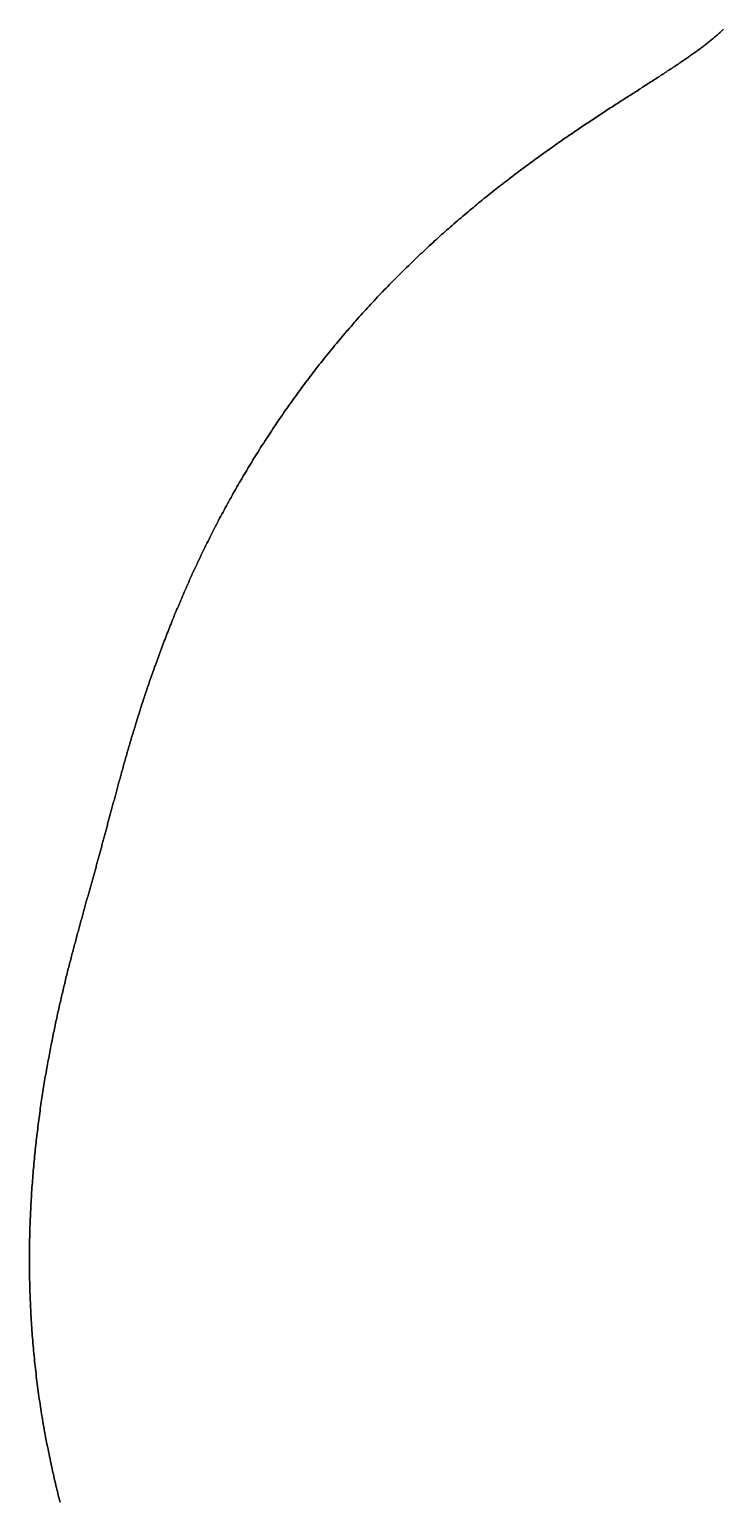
# Model space of a CAD drawing. Header units: inches. Extents: x 130170 to 284068, y 377793 to 804530.
# Drawn here: x 248947 to 249009.1, y 748520.1 to 748651.7 of the extents above; entities that cross this region are included whole.
import ezdxf

# ---------------------------------------------------------------- set-up
doc = ezdxf.new("R2010")
doc.units = ezdxf.units.IN
doc.header["$MEASUREMENT"] = 0
doc.layers.add('muni_il', color=7, linetype='Continuous')

msp = doc.modelspace()

# ---------------------------------------------------------------- linework, layer by layer
at = {"layer": 'muni_il'}
for points in [[(249009.11, 748651.74), (249009.05, 748651.68), (249008.98, 748651.62), (249008.92, 748651.56), (249008.85, 748651.5), (249008.79, 748651.45), (249008.72, 748651.39), (249008.65, 748651.33), (249008.59, 748651.27), (249008.52, 748651.21), (249008.45, 748651.15), (249008.38, 748651.09), (249008.31, 748651.04), (249008.24, 748650.98), (249008.17, 748650.92), (249008.1, 748650.86), (249008.02, 748650.8), (249007.95, 748650.74), (249007.88, 748650.68), (249007.8, 748650.62), (249007.73, 748650.56), (249007.65, 748650.51), (249007.58, 748650.45), (249007.5, 748650.39), (249007.42, 748650.33), (249007.34, 748650.27), (249007.27, 748650.21), (249007.19, 748650.15), (249007.11, 748650.09), (249007.03, 748650.03), (249006.95, 748649.97), (249006.86, 748649.91), (249006.78, 748649.85), (249006.7, 748649.79), (249006.61, 748649.73), (249006.53, 748649.66), (249006.44, 748649.6), (249006.36, 748649.54), (249006.27, 748649.48), (249006.18, 748649.42), (249006.1, 748649.36), (249006.01, 748649.29), (249005.92, 748649.23), (249005.83, 748649.17), (249005.74, 748649.11), (249005.65, 748649.04), (249005.56, 748648.98), (249005.46, 748648.92), (249005.37, 748648.85), (249005.28, 748648.79), (249005.18, 748648.73), (249005.09, 748648.66), (249004.99, 748648.6), (249004.89, 748648.53), (249004.8, 748648.47), (249004.7, 748648.4), (249004.6, 748648.34), (249004.5, 748648.27), (249004.4, 748648.21), (249004.3, 748648.14), (249004.2, 748648.07), (249004.1, 748648.01), (249004, 748647.94), (249003.89, 748647.87), (249003.79, 748647.8), (249003.68, 748647.73), (249003.58, 748647.67), (249003.47, 748647.6), (249003.37, 748647.53), (249003.26, 748647.46), (249003.15, 748647.39), (249003.04, 748647.32), (249002.93, 748647.25), (249002.82, 748647.18), (249002.71, 748647.11), (249002.6, 748647.03), (249002.49, 748646.96), (249002.37, 748646.89), (249002.26, 748646.82), (249002.15, 748646.74), (249002.03, 748646.67), (249001.92, 748646.6), (249001.8, 748646.52), (249001.69, 748646.45), (249001.57, 748646.37), (249001.45, 748646.3), (249001.33, 748646.22), (249001.21, 748646.14), (249001.09, 748646.07), (249000.97, 748645.99), (249000.85, 748645.91), (249000.73, 748645.83), (249000.61, 748645.76), (249000.48, 748645.68), (249000.36, 748645.6), (249000.24, 748645.52), (249000.11, 748645.44), (248999.99, 748645.36), (248999.86, 748645.28), (248999.73, 748645.19), (248999.61, 748645.11), (248999.48, 748645.03), (248999.35, 748644.95), (248999.22, 748644.86), (248999.09, 748644.78), (248998.96, 748644.7), (248998.83, 748644.61), (248998.7, 748644.53), (248998.57, 748644.44), (248998.44, 748644.35), (248998.3, 748644.27), (248998.17, 748644.18), (248998.04, 748644.09), (248997.9, 748644), (248997.77, 748643.91), (248997.63, 748643.82), (248997.5, 748643.74), (248997.36, 748643.64), (248997.22, 748643.55), (248997.09, 748643.46), (248996.95, 748643.37), (248996.81, 748643.28), (248996.67, 748643.19), (248996.53, 748643.09), (248996.39, 748643), (248996.25, 748642.9), (248996.11, 748642.81), (248995.97, 748642.71), (248995.83, 748642.62), (248995.68, 748642.52), (248995.54, 748642.42), (248995.4, 748642.33), (248995.25, 748642.23), (248995.11, 748642.13), (248994.96, 748642.03), (248994.82, 748641.93), (248994.67, 748641.83), (248994.53, 748641.73), (248994.38, 748641.63), (248994.24, 748641.52), (248994.09, 748641.42), (248993.94, 748641.32), (248993.79, 748641.21), (248993.65, 748641.11), (248993.5, 748641), (248993.35, 748640.9), (248993.2, 748640.79), (248993.05, 748640.69), (248992.9, 748640.58), (248992.75, 748640.47), (248992.6, 748640.36), (248992.45, 748640.25), (248992.3, 748640.14), (248992.15, 748640.03), (248991.99, 748639.92), (248991.84, 748639.81), (248991.69, 748639.7), (248991.54, 748639.59), (248991.38, 748639.47), (248991.23, 748639.36), (248991.08, 748639.25), (248990.92, 748639.13), (248990.77, 748639.02), (248990.62, 748638.9), (248990.46, 748638.78), (248990.31, 748638.67), (248990.15, 748638.55), (248990, 748638.43), (248989.84, 748638.31), (248989.69, 748638.19), (248989.53, 748638.07), (248989.38, 748637.95), (248989.22, 748637.83), (248989.06, 748637.71), (248988.91, 748637.59), (248988.75, 748637.46), (248988.59, 748637.34), (248988.44, 748637.22), (248988.28, 748637.09), (248988.12, 748636.97), (248987.97, 748636.84), (248987.81, 748636.71), (248987.65, 748636.59), (248987.5, 748636.46), (248987.34, 748636.33), (248987.18, 748636.2), (248987.02, 748636.07), (248986.86, 748635.94), (248986.71, 748635.81), (248986.55, 748635.68), (248986.39, 748635.55), (248986.23, 748635.42), (248986.08, 748635.28), (248985.92, 748635.15), (248985.76, 748635.02), (248985.6, 748634.88), (248985.44, 748634.75), (248985.29, 748634.61), (248985.13, 748634.48), (248984.97, 748634.34), (248984.81, 748634.2), (248984.65, 748634.06), (248984.5, 748633.93), (248984.34, 748633.79), (248984.18, 748633.65), (248984.02, 748633.51), (248983.86, 748633.37), (248983.71, 748633.23), (248983.55, 748633.08), (248983.39, 748632.94), (248983.23, 748632.8), (248983.08, 748632.65), (248982.92, 748632.51), (248982.76, 748632.37), (248982.61, 748632.22), (248982.45, 748632.08), (248982.29, 748631.93), (248982.14, 748631.78), (248981.98, 748631.64), (248981.82, 748631.49), (248981.67, 748631.34), (248981.51, 748631.19), (248981.35, 748631.04), (248981.2, 748630.89), (248981.04, 748630.74), (248980.89, 748630.59), (248980.73, 748630.44), (248980.58, 748630.29), (248980.42, 748630.13), (248980.27, 748629.98), (248980.11, 748629.83), (248979.96, 748629.67), (248979.81, 748629.52), (248979.65, 748629.36), (248979.5, 748629.21), (248979.35, 748629.05), (248979.19, 748628.9), (248979.04, 748628.74), (248978.89, 748628.58), (248978.73, 748628.42), (248978.58, 748628.26), (248978.43, 748628.11), (248978.28, 748627.95), (248978.13, 748627.79), (248977.98, 748627.63), (248977.83, 748627.46), (248977.68, 748627.3), (248977.53, 748627.14), (248977.38, 748626.98), (248977.23, 748626.82), (248977.08, 748626.65), (248976.93, 748626.49), (248976.78, 748626.33), (248976.63, 748626.16), (248976.49, 748626), (248976.34, 748625.83), (248976.19, 748625.66), (248976.04, 748625.5), (248975.9, 748625.33), (248975.75, 748625.16), (248975.61, 748625), (248975.46, 748624.83), (248975.39, 748624.75), (248975.32, 748624.66), (248975.17, 748624.49), (248975.03, 748624.32), (248974.88, 748624.15), (248974.74, 748623.98), (248974.6, 748623.81), (248974.45, 748623.64), (248974.31, 748623.47), (248974.17, 748623.3), (248974.03, 748623.13), (248973.89, 748622.95), (248973.75, 748622.78), (248973.61, 748622.61), (248973.47, 748622.43), (248973.33, 748622.26), (248973.19, 748622.09), (248973.05, 748621.91), (248972.91, 748621.74), (248972.77, 748621.56), (248972.64, 748621.39), (248972.5, 748621.21), (248972.36, 748621.03), (248972.23, 748620.86), (248972.09, 748620.68), (248971.96, 748620.5), (248971.82, 748620.33), (248971.69, 748620.15), (248971.56, 748619.97), (248971.42, 748619.79), (248971.29, 748619.61), (248971.16, 748619.43), (248971.03, 748619.25), (248970.9, 748619.07), (248970.77, 748618.89), (248970.64, 748618.71), (248970.51, 748618.53), (248970.38, 748618.35), (248970.25, 748618.17), (248970.12, 748617.99), (248969.99, 748617.81), (248969.86, 748617.63), (248969.74, 748617.45), (248969.61, 748617.26), (248969.49, 748617.08), (248969.36, 748616.9), (248969.24, 748616.72), (248969.11, 748616.53), (248968.99, 748616.35), (248968.87, 748616.17), (248968.74, 748615.98), (248968.62, 748615.8), (248968.5, 748615.62), (248968.38, 748615.43), (248968.26, 748615.25), (248968.14, 748615.06), (248968.02, 748614.88), (248967.9, 748614.69), (248967.78, 748614.51), (248967.66, 748614.32), (248967.55, 748614.14), (248967.43, 748613.95), (248967.32, 748613.77), (248967.2, 748613.58), (248967.08, 748613.4), (248966.97, 748613.21), (248966.86, 748613.02), (248966.74, 748612.84), (248966.63, 748612.65), (248966.52, 748612.47), (248966.41, 748612.28), (248966.3, 748612.09), (248966.18, 748611.91), (248966.07, 748611.72), (248965.97, 748611.53), (248965.86, 748611.35), (248965.75, 748611.16), (248965.64, 748610.97), (248965.53, 748610.79), (248965.43, 748610.6), (248965.32, 748610.41), (248965.21, 748610.23), (248965.11, 748610.04), (248965.01, 748609.85), (248964.9, 748609.67), (248964.8, 748609.48), (248964.7, 748609.29), (248964.59, 748609.11), (248964.49, 748608.92), (248964.39, 748608.73), (248964.29, 748608.55), (248964.19, 748608.36), (248964.09, 748608.17), (248963.99, 748607.99), (248963.9, 748607.8), (248963.8, 748607.62), (248963.7, 748607.43), (248963.6, 748607.24), (248963.51, 748607.06), (248963.41, 748606.87), (248963.32, 748606.69), (248963.22, 748606.5), (248963.13, 748606.32), (248963.04, 748606.13), (248962.95, 748605.95), (248962.85, 748605.76), (248962.76, 748605.58), (248962.67, 748605.39), (248962.58, 748605.21), (248962.49, 748605.02), (248962.4, 748604.84), (248962.31, 748604.66), (248962.23, 748604.47), (248962.14, 748604.29), (248962.05, 748604.1), (248961.97, 748603.92), (248961.88, 748603.74), (248961.8, 748603.56), (248961.71, 748603.37), (248961.63, 748603.19), (248961.54, 748603.01), (248961.46, 748602.83), (248961.38, 748602.65), (248961.3, 748602.47), (248961.22, 748602.29), (248961.14, 748602.1), (248961.06, 748601.92), (248960.98, 748601.74), (248960.9, 748601.56), (248960.82, 748601.39), (248960.74, 748601.21), (248960.66, 748601.03), (248960.59, 748600.85), (248960.51, 748600.67), (248960.44, 748600.49), (248960.36, 748600.32), (248960.29, 748600.14), (248960.21, 748599.96), (248960.14, 748599.79), (248960.07, 748599.61), (248959.99, 748599.44), (248959.92, 748599.26), (248959.85, 748599.09), (248959.78, 748598.91), (248959.71, 748598.74), (248959.64, 748598.56), (248959.57, 748598.39), (248959.5, 748598.22), (248959.43, 748598.05), (248959.37, 748597.87), (248959.3, 748597.7), (248959.23, 748597.53), (248959.17, 748597.36), (248959.1, 748597.19), (248959.03, 748597.02), (248958.97, 748596.85), (248958.91, 748596.68), (248958.84, 748596.52), (248958.78, 748596.35), (248958.72, 748596.18), (248958.65, 748596.01), (248958.59, 748595.85), (248958.53, 748595.68), (248958.47, 748595.52), (248958.41, 748595.35), (248958.35, 748595.19), (248958.29, 748595.02), (248958.23, 748594.86), (248958.17, 748594.7), (248958.12, 748594.54), (248958.06, 748594.37), (248958, 748594.21), (248957.95, 748594.05), (248957.89, 748593.89), (248957.83, 748593.73), (248957.78, 748593.57), (248957.72, 748593.42), (248957.67, 748593.26), (248957.62, 748593.1), (248957.56, 748592.94), (248957.51, 748592.79), (248957.46, 748592.63), (248957.41, 748592.48), (248957.35, 748592.32), (248957.3, 748592.17), (248957.25, 748592.02), (248957.2, 748591.86), (248957.15, 748591.71), (248957.1, 748591.56), (248957.05, 748591.41), (248957, 748591.26), (248956.96, 748591.11), (248956.91, 748590.96), (248956.86, 748590.81), (248956.81, 748590.66), (248956.77, 748590.52), (248956.72, 748590.37), (248956.67, 748590.22), (248956.63, 748590.08), (248956.58, 748589.93), (248956.54, 748589.79), (248956.49, 748589.64), (248956.45, 748589.5), (248956.41, 748589.36), (248956.36, 748589.22), (248956.32, 748589.08), (248956.28, 748588.93), (248956.24, 748588.79), (248956.19, 748588.66), (248956.15, 748588.52), (248956.11, 748588.38), (248956.07, 748588.24), (248956.03, 748588.1), (248955.99, 748587.97), (248955.95, 748587.83), (248955.91, 748587.7), (248955.87, 748587.56), (248955.83, 748587.43), (248955.79, 748587.29), (248955.75, 748587.16), (248955.71, 748587.03), (248955.68, 748586.9), (248955.64, 748586.76), (248955.6, 748586.63), (248955.56, 748586.5), (248955.53, 748586.37), (248955.49, 748586.25), (248955.45, 748586.12), (248955.42, 748585.99), (248955.38, 748585.86), (248955.35, 748585.74), (248955.31, 748585.61), (248955.28, 748585.48), (248955.24, 748585.36), (248955.21, 748585.23), (248955.17, 748585.11), (248955.14, 748584.99), (248955.1, 748584.87), (248955.07, 748584.74), (248955.04, 748584.62), (248955, 748584.5), (248954.97, 748584.38), (248954.94, 748584.26), (248954.9, 748584.14), (248954.87, 748584.02), (248954.84, 748583.9), (248954.81, 748583.78), (248954.78, 748583.67), (248954.74, 748583.55), (248954.71, 748583.43), (248954.68, 748583.31), (248954.65, 748583.2), (248954.62, 748583.08), (248954.59, 748582.97), (248954.56, 748582.85), (248954.53, 748582.74), (248954.49, 748582.63), (248954.46, 748582.51), (248954.43, 748582.4), (248954.4, 748582.29), (248954.37, 748582.18), (248954.34, 748582.06), (248954.31, 748581.95), (248954.28, 748581.84), (248954.25, 748581.73), (248954.23, 748581.62), (248954.2, 748581.51), (248954.17, 748581.4), (248954.14, 748581.29), (248954.11, 748581.18), (248954.08, 748581.07), (248954.05, 748580.97), (248954.02, 748580.86), (248953.99, 748580.75), (248953.96, 748580.64), (248953.94, 748580.54), (248953.91, 748580.43), (248953.88, 748580.32), (248953.85, 748580.22), (248953.82, 748580.11), (248953.79, 748580), (248953.76, 748579.9), (248953.74, 748579.79), (248953.71, 748579.69), (248953.68, 748579.58), (248953.65, 748579.48), (248953.62, 748579.37), (248953.59, 748579.27), (248953.57, 748579.16), (248953.54, 748579.06), (248953.51, 748578.96), (248953.48, 748578.85), (248953.45, 748578.75), (248953.43, 748578.64), (248953.4, 748578.54), (248953.37, 748578.44), (248953.34, 748578.33), (248953.31, 748578.23), (248953.29, 748578.13), (248953.26, 748578.02), (248953.23, 748577.92), (248953.2, 748577.82), (248953.17, 748577.71), (248953.14, 748577.61), (248953.12, 748577.51), (248953.09, 748577.4), (248953.06, 748577.3), (248953.03, 748577.2), (248953, 748577.09), (248952.97, 748576.99), (248952.94, 748576.88), (248952.92, 748576.78), (248952.89, 748576.68), (248952.86, 748576.57), (248952.83, 748576.47), (248952.8, 748576.36), (248952.77, 748576.26), (248952.74, 748576.16), (248952.71, 748576.05), (248952.68, 748575.95), (248952.65, 748575.84), (248952.63, 748575.73), (248952.6, 748575.63), (248952.57, 748575.52), (248952.54, 748575.42), (248952.51, 748575.31), (248952.48, 748575.2), (248952.45, 748575.1), (248952.42, 748574.99), (248952.39, 748574.88), (248952.36, 748574.78), (248952.33, 748574.67), (248952.3, 748574.56), (248952.27, 748574.45), (248952.24, 748574.34), (248952.21, 748574.23), (248952.18, 748574.12), (248952.14, 748574.01), (248952.11, 748573.9), (248952.08, 748573.79), (248952.05, 748573.68), (248952.02, 748573.57), (248951.99, 748573.46), (248951.96, 748573.34), (248951.93, 748573.23), (248951.89, 748573.12), (248951.86, 748573), (248951.83, 748572.89), (248951.8, 748572.78), (248951.77, 748572.66), (248951.74, 748572.54), (248951.7, 748572.43), (248951.67, 748572.31), (248951.64, 748572.19), (248951.61, 748572.08), (248951.57, 748571.96), (248951.54, 748571.84), (248951.51, 748571.72), (248951.47, 748571.6), (248951.44, 748571.48), (248951.41, 748571.36), (248951.37, 748571.24), (248951.34, 748571.11), (248951.31, 748570.99), (248951.27, 748570.87), (248951.24, 748570.74), (248951.21, 748570.62), (248951.17, 748570.49), (248951.14, 748570.37), (248951.11, 748570.24), (248951.07, 748570.11), (248951.04, 748569.99), (248951, 748569.86), (248950.97, 748569.73), (248950.93, 748569.6), (248950.9, 748569.47), (248950.86, 748569.34), (248950.83, 748569.2), (248950.79, 748569.07), (248950.76, 748568.94), (248950.72, 748568.8), (248950.69, 748568.67), (248950.65, 748568.53), (248950.62, 748568.4), (248950.58, 748568.26), (248950.55, 748568.12), (248950.51, 748567.98), (248950.48, 748567.84), (248950.44, 748567.7), (248950.41, 748567.56), (248950.37, 748567.42), (248950.34, 748567.28), (248950.3, 748567.13), (248950.26, 748566.99), (248950.23, 748566.85), (248950.19, 748566.7), (248950.16, 748566.55), (248950.12, 748566.41), (248950.09, 748566.26), (248950.05, 748566.11), (248950.01, 748565.96), (248949.98, 748565.81), (248949.94, 748565.66), (248949.91, 748565.51), (248949.87, 748565.36), (248949.83, 748565.2), (248949.8, 748565.05), (248949.76, 748564.89), (248949.73, 748564.74), (248949.69, 748564.58), (248949.65, 748564.42), (248949.62, 748564.27), (248949.58, 748564.11), (248949.55, 748563.95), (248949.51, 748563.79), (248949.48, 748563.62), (248949.44, 748563.46), (248949.4, 748563.3), (248949.37, 748563.14), (248949.33, 748562.97), (248949.3, 748562.81), (248949.26, 748562.64), (248949.23, 748562.47), (248949.19, 748562.3), (248949.16, 748562.14), (248949.12, 748561.97), (248949.09, 748561.8), (248949.05, 748561.62), (248949.02, 748561.45), (248948.98, 748561.28), (248948.95, 748561.11), (248948.91, 748560.93), (248948.88, 748560.76), (248948.85, 748560.58), (248948.81, 748560.41), (248948.78, 748560.23), (248948.74, 748560.05), (248948.71, 748559.87), (248948.68, 748559.69), (248948.64, 748559.51), (248948.61, 748559.33), (248948.58, 748559.15), (248948.55, 748558.96), (248948.51, 748558.78), (248948.48, 748558.6), (248948.45, 748558.41), (248948.42, 748558.23), (248948.38, 748558.04), (248948.35, 748557.85), (248948.32, 748557.66), (248948.29, 748557.48), (248948.26, 748557.29), (248948.23, 748557.1), (248948.2, 748556.91), (248948.17, 748556.71), (248948.14, 748556.52), (248948.11, 748556.33), (248948.08, 748556.14), (248948.05, 748555.94), (248948.02, 748555.75), (248947.99, 748555.55), (248947.96, 748555.35), (248947.93, 748555.16), (248947.91, 748554.96), (248947.88, 748554.76), (248947.85, 748554.56), (248947.83, 748554.36), (248947.8, 748554.16), (248947.77, 748553.96), (248947.75, 748553.76), (248947.72, 748553.56), (248947.7, 748553.35), (248947.67, 748553.15), (248947.65, 748552.95), (248947.62, 748552.74), (248947.6, 748552.54), (248947.57, 748552.33), (248947.55, 748552.13), (248947.53, 748551.92), (248947.51, 748551.71), (248947.48, 748551.5), (248947.46, 748551.3), (248947.44, 748551.09), (248947.42, 748550.88), (248947.4, 748550.67), (248947.38, 748550.46), (248947.36, 748550.25), (248947.34, 748550.03), (248947.32, 748549.82), (248947.3, 748549.61), (248947.28, 748549.4), (248947.27, 748549.18), (248947.25, 748548.97), (248947.23, 748548.75), (248947.22, 748548.54), (248947.2, 748548.32), (248947.18, 748548.11), (248947.17, 748547.89), (248947.15, 748547.68), (248947.14, 748547.46), (248947.13, 748547.24), (248947.11, 748547.02), (248947.1, 748546.81), (248947.09, 748546.59), (248947.08, 748546.37), (248947.07, 748546.15), (248947.06, 748545.93), (248947.05, 748545.71), (248947.04, 748545.49), (248947.03, 748545.27), (248947.02, 748545.05), (248947.01, 748544.83), (248947, 748544.6), (248947, 748544.38), (248946.99, 748544.16), (248946.98, 748543.94), (248946.98, 748543.71), (248946.97, 748543.49), (248946.97, 748543.27), (248946.97, 748543.04), (248946.96, 748542.82), (248946.96, 748542.59), (248946.96, 748542.37), (248946.96, 748542.15), (248946.95, 748541.92), (248946.95, 748541.7), (248946.95, 748541.47), (248946.96, 748541.24), (248946.96, 748541.02), (248946.96, 748540.79), (248946.96, 748540.57), (248946.96, 748540.34), (248946.97, 748540.11), (248946.97, 748539.89), (248946.98, 748539.66), (248946.98, 748539.43), (248946.99, 748539.21), (248946.99, 748538.98), (248947, 748538.75), (248947.01, 748538.52), (248947.02, 748538.3), (248947.03, 748538.07), (248947.04, 748537.84), (248947.05, 748537.61), (248947.06, 748537.38), (248947.07, 748537.16), (248947.08, 748536.93), (248947.09, 748536.7), (248947.1, 748536.47), (248947.12, 748536.24), (248947.13, 748536.01), (248947.15, 748535.79), (248947.16, 748535.56), (248947.18, 748535.33), (248947.2, 748535.1), (248947.21, 748534.87), (248947.23, 748534.64), (248947.25, 748534.42), (248947.27, 748534.19), (248947.29, 748533.96), (248947.31, 748533.73), (248947.33, 748533.5), (248947.35, 748533.27), (248947.37, 748533.05), (248947.4, 748532.82), (248947.42, 748532.59), (248947.44, 748532.36), (248947.47, 748532.13), (248947.49, 748531.91), (248947.52, 748531.68), (248947.55, 748531.45), (248947.57, 748531.22), (248947.6, 748531), (248947.63, 748530.77), (248947.66, 748530.54), (248947.69, 748530.32), (248947.72, 748530.09), (248947.75, 748529.86), (248947.78, 748529.64), (248947.81, 748529.41), (248947.84, 748529.18), (248947.88, 748528.96), (248947.91, 748528.73), (248947.95, 748528.51), (248947.98, 748528.28), (248948.02, 748528.06), (248948.05, 748527.83), (248948.09, 748527.61), (248948.13, 748527.38), (248948.16, 748527.16), (248948.2, 748526.93), (248948.24, 748526.71), (248948.28, 748526.49), (248948.32, 748526.26), (248948.36, 748526.04), (248948.4, 748525.82), (248948.44, 748525.6), (248948.49, 748525.37), (248948.53, 748525.15), (248948.57, 748524.93), (248948.62, 748524.71), (248948.66, 748524.49), (248948.71, 748524.27), (248948.75, 748524.05), (248948.8, 748523.83), (248948.84, 748523.61), (248948.89, 748523.39), (248948.94, 748523.17), (248948.99, 748522.96), (248949.03, 748522.74), (248949.08, 748522.52), (248949.13, 748522.31), (248949.18, 748522.09), (248949.23, 748521.87), (248949.28, 748521.66), (248949.33, 748521.44), (248949.39, 748521.23), (248949.44, 748521.01), (248949.49, 748520.8), (248949.54, 748520.59), (248949.6, 748520.38), (248949.65, 748520.16), (248949.71, 748519.96)], [(248949.71, 748519.96), (248949.65, 748520.16), (248949.6, 748520.38), (248949.54, 748520.59), (248949.49, 748520.8), (248949.44, 748521.01), (248949.39, 748521.23), (248949.33, 748521.44), (248949.28, 748521.66), (248949.23, 748521.87), (248949.18, 748522.09), (248949.13, 748522.31), (248949.08, 748522.52), (248949.03, 748522.74), (248948.99, 748522.96), (248948.94, 748523.17), (248948.89, 748523.39), (248948.84, 748523.61), (248948.8, 748523.83), (248948.75, 748524.05), (248948.71, 748524.27), (248948.66, 748524.49), (248948.62, 748524.71), (248948.57, 748524.93), (248948.53, 748525.15), (248948.49, 748525.37), (248948.44, 748525.6), (248948.4, 748525.82), (248948.36, 748526.04), (248948.32, 748526.26), (248948.28, 748526.49), (248948.24, 748526.71), (248948.2, 748526.93), (248948.16, 748527.16), (248948.13, 748527.38), (248948.09, 748527.61), (248948.05, 748527.83), (248948.02, 748528.06), (248947.98, 748528.28), (248947.95, 748528.51), (248947.91, 748528.73), (248947.88, 748528.96), (248947.84, 748529.18), (248947.81, 748529.41), (248947.78, 748529.64), (248947.75, 748529.86), (248947.72, 748530.09), (248947.69, 748530.32), (248947.66, 748530.54), (248947.63, 748530.77), (248947.6, 748531), (248947.57, 748531.22), (248947.55, 748531.45), (248947.52, 748531.68), (248947.49, 748531.91), (248947.47, 748532.13), (248947.44, 748532.36), (248947.42, 748532.59), (248947.4, 748532.82), (248947.37, 748533.05), (248947.35, 748533.27), (248947.33, 748533.5), (248947.31, 748533.73), (248947.29, 748533.96), (248947.27, 748534.19), (248947.25, 748534.42), (248947.23, 748534.64), (248947.21, 748534.87), (248947.2, 748535.1), (248947.18, 748535.33), (248947.16, 748535.56), (248947.15, 748535.79), (248947.13, 748536.01), (248947.12, 748536.24), (248947.1, 748536.47), (248947.09, 748536.7), (248947.08, 748536.93), (248947.07, 748537.16), (248947.06, 748537.38), (248947.05, 748537.61), (248947.04, 748537.84), (248947.03, 748538.07), (248947.02, 748538.3), (248947.01, 748538.52), (248947, 748538.75), (248946.99, 748538.98), (248946.99, 748539.21), (248946.98, 748539.43), (248946.98, 748539.66), (248946.97, 748539.89), (248946.97, 748540.11), (248946.96, 748540.34), (248946.96, 748540.57), (248946.96, 748540.79), (248946.96, 748541.02), (248946.96, 748541.24), (248946.95, 748541.47), (248946.95, 748541.7), (248946.95, 748541.92), (248946.96, 748542.15), (248946.96, 748542.37), (248946.96, 748542.59), (248946.96, 748542.82), (248946.97, 748543.04), (248946.97, 748543.27), (248946.97, 748543.49), (248946.98, 748543.71), (248946.98, 748543.94), (248946.99, 748544.16), (248947, 748544.38), (248947, 748544.6), (248947.01, 748544.83), (248947.02, 748545.05), (248947.03, 748545.27), (248947.04, 748545.49), (248947.05, 748545.71), (248947.06, 748545.93), (248947.07, 748546.15), (248947.08, 748546.37), (248947.09, 748546.59), (248947.1, 748546.81), (248947.11, 748547.02), (248947.13, 748547.24), (248947.14, 748547.46), (248947.15, 748547.68), (248947.17, 748547.89), (248947.18, 748548.11), (248947.2, 748548.32), (248947.22, 748548.54), (248947.23, 748548.75), (248947.25, 748548.97), (248947.27, 748549.18), (248947.28, 748549.4), (248947.3, 748549.61), (248947.32, 748549.82), (248947.34, 748550.03), (248947.36, 748550.25), (248947.38, 748550.46), (248947.4, 748550.67), (248947.42, 748550.88), (248947.44, 748551.09), (248947.46, 748551.3), (248947.48, 748551.5), (248947.51, 748551.71), (248947.53, 748551.92), (248947.55, 748552.13), (248947.57, 748552.33), (248947.6, 748552.54), (248947.62, 748552.74), (248947.65, 748552.95), (248947.67, 748553.15), (248947.7, 748553.35), (248947.72, 748553.56), (248947.75, 748553.76), (248947.77, 748553.96), (248947.8, 748554.16), (248947.83, 748554.36), (248947.85, 748554.56), (248947.88, 748554.76), (248947.91, 748554.96), (248947.93, 748555.16), (248947.96, 748555.35), (248947.99, 748555.55), (248948.02, 748555.75), (248948.05, 748555.94), (248948.08, 748556.14), (248948.11, 748556.33), (248948.14, 748556.52), (248948.17, 748556.71), (248948.2, 748556.91), (248948.23, 748557.1), (248948.26, 748557.29), (248948.29, 748557.48), (248948.32, 748557.66), (248948.35, 748557.85), (248948.38, 748558.04), (248948.42, 748558.23), (248948.45, 748558.41), (248948.48, 748558.6), (248948.51, 748558.78), (248948.55, 748558.96), (248948.58, 748559.15), (248948.61, 748559.33), (248948.64, 748559.51), (248948.68, 748559.69), (248948.71, 748559.87), (248948.74, 748560.05), (248948.78, 748560.23), (248948.81, 748560.41), (248948.85, 748560.58), (248948.88, 748560.76), (248948.91, 748560.93), (248948.95, 748561.11), (248948.98, 748561.28), (248949.02, 748561.45), (248949.05, 748561.62), (248949.09, 748561.8), (248949.12, 748561.97), (248949.16, 748562.14), (248949.19, 748562.3), (248949.23, 748562.47), (248949.26, 748562.64), (248949.3, 748562.81), (248949.33, 748562.97), (248949.37, 748563.14), (248949.4, 748563.3), (248949.44, 748563.46), (248949.48, 748563.62), (248949.51, 748563.79), (248949.55, 748563.95), (248949.58, 748564.11), (248949.62, 748564.27), (248949.65, 748564.42), (248949.69, 748564.58), (248949.73, 748564.74), (248949.76, 748564.89), (248949.8, 748565.05), (248949.83, 748565.2), (248949.87, 748565.36), (248949.91, 748565.51), (248949.94, 748565.66), (248949.98, 748565.81), (248950.01, 748565.96), (248950.05, 748566.11), (248950.09, 748566.26), (248950.12, 748566.41), (248950.16, 748566.55), (248950.19, 748566.7), (248950.23, 748566.85), (248950.26, 748566.99), (248950.3, 748567.13), (248950.34, 748567.28), (248950.37, 748567.42), (248950.41, 748567.56), (248950.44, 748567.7), (248950.48, 748567.84), (248950.51, 748567.98), (248950.55, 748568.12), (248950.58, 748568.26), (248950.62, 748568.4), (248950.65, 748568.53), (248950.69, 748568.67), (248950.72, 748568.8), (248950.76, 748568.94), (248950.79, 748569.07), (248950.83, 748569.2), (248950.86, 748569.34), (248950.9, 748569.47), (248950.93, 748569.6), (248950.97, 748569.73), (248951, 748569.86), (248951.04, 748569.99), (248951.07, 748570.11), (248951.11, 748570.24), (248951.14, 748570.37), (248951.17, 748570.49), (248951.21, 748570.62), (248951.24, 748570.74), (248951.27, 748570.87), (248951.31, 748570.99), (248951.34, 748571.11), (248951.37, 748571.24), (248951.41, 748571.36), (248951.44, 748571.48), (248951.47, 748571.6), (248951.51, 748571.72), (248951.54, 748571.84), (248951.57, 748571.96), (248951.61, 748572.08), (248951.64, 748572.19), (248951.67, 748572.31), (248951.7, 748572.43), (248951.74, 748572.54), (248951.77, 748572.66), (248951.8, 748572.78), (248951.83, 748572.89), (248951.86, 748573), (248951.89, 748573.12), (248951.93, 748573.23), (248951.96, 748573.34), (248951.99, 748573.46), (248952.02, 748573.57), (248952.05, 748573.68), (248952.08, 748573.79), (248952.11, 748573.9), (248952.14, 748574.01), (248952.18, 748574.12), (248952.21, 748574.23), (248952.24, 748574.34), (248952.27, 748574.45), (248952.3, 748574.56), (248952.33, 748574.67), (248952.36, 748574.78), (248952.39, 748574.88), (248952.42, 748574.99), (248952.45, 748575.1), (248952.48, 748575.2), (248952.51, 748575.31), (248952.54, 748575.42), (248952.57, 748575.52), (248952.6, 748575.63), (248952.63, 748575.73), (248952.65, 748575.84), (248952.68, 748575.95), (248952.71, 748576.05), (248952.74, 748576.16), (248952.77, 748576.26), (248952.8, 748576.36), (248952.83, 748576.47), (248952.86, 748576.57), (248952.89, 748576.68), (248952.92, 748576.78), (248952.94, 748576.88), (248952.97, 748576.99), (248953, 748577.09), (248953.03, 748577.2), (248953.06, 748577.3), (248953.09, 748577.4), (248953.12, 748577.51), (248953.14, 748577.61), (248953.17, 748577.71), (248953.2, 748577.82), (248953.23, 748577.92), (248953.26, 748578.02), (248953.29, 748578.13), (248953.31, 748578.23), (248953.34, 748578.33), (248953.37, 748578.44), (248953.4, 748578.54), (248953.43, 748578.64), (248953.45, 748578.75), (248953.48, 748578.85), (248953.51, 748578.96), (248953.54, 748579.06), (248953.57, 748579.16), (248953.59, 748579.27), (248953.62, 748579.37), (248953.65, 748579.48), (248953.68, 748579.58), (248953.71, 748579.69), (248953.74, 748579.79), (248953.76, 748579.9), (248953.79, 748580), (248953.82, 748580.11), (248953.85, 748580.22), (248953.88, 748580.32), (248953.91, 748580.43), (248953.94, 748580.54), (248953.96, 748580.64), (248953.99, 748580.75), (248954.02, 748580.86), (248954.05, 748580.97), (248954.08, 748581.07), (248954.11, 748581.18), (248954.14, 748581.29), (248954.17, 748581.4), (248954.2, 748581.51), (248954.23, 748581.62), (248954.25, 748581.73), (248954.28, 748581.84), (248954.31, 748581.95), (248954.34, 748582.06), (248954.37, 748582.18), (248954.4, 748582.29), (248954.43, 748582.4), (248954.46, 748582.51), (248954.49, 748582.63), (248954.53, 748582.74), (248954.56, 748582.85), (248954.59, 748582.97), (248954.62, 748583.08), (248954.65, 748583.2), (248954.68, 748583.31), (248954.71, 748583.43), (248954.74, 748583.55), (248954.78, 748583.67), (248954.81, 748583.78), (248954.84, 748583.9), (248954.87, 748584.02), (248954.9, 748584.14), (248954.94, 748584.26), (248954.97, 748584.38), (248955, 748584.5), (248955.04, 748584.62), (248955.07, 748584.74), (248955.1, 748584.87), (248955.14, 748584.99), (248955.17, 748585.11), (248955.21, 748585.23), (248955.24, 748585.36), (248955.28, 748585.48), (248955.31, 748585.61), (248955.35, 748585.74), (248955.38, 748585.86), (248955.42, 748585.99), (248955.45, 748586.12), (248955.49, 748586.25), (248955.53, 748586.37), (248955.56, 748586.5), (248955.6, 748586.63), (248955.64, 748586.76), (248955.68, 748586.9), (248955.71, 748587.03), (248955.75, 748587.16), (248955.79, 748587.29), (248955.83, 748587.43), (248955.87, 748587.56), (248955.91, 748587.7), (248955.95, 748587.83), (248955.99, 748587.97), (248956.03, 748588.1), (248956.07, 748588.24), (248956.11, 748588.38), (248956.15, 748588.52), (248956.19, 748588.66), (248956.24, 748588.79), (248956.28, 748588.93), (248956.32, 748589.08), (248956.36, 748589.22), (248956.41, 748589.36), (248956.45, 748589.5), (248956.49, 748589.64), (248956.54, 748589.79), (248956.58, 748589.93), (248956.63, 748590.08), (248956.67, 748590.22), (248956.72, 748590.37), (248956.77, 748590.52), (248956.81, 748590.66), (248956.86, 748590.81), (248956.91, 748590.96), (248956.96, 748591.11), (248957, 748591.26), (248957.05, 748591.41), (248957.1, 748591.56), (248957.15, 748591.71), (248957.2, 748591.86), (248957.25, 748592.02), (248957.3, 748592.17), (248957.35, 748592.32), (248957.41, 748592.48), (248957.46, 748592.63), (248957.51, 748592.79), (248957.56, 748592.94), (248957.62, 748593.1), (248957.67, 748593.26), (248957.72, 748593.42), (248957.78, 748593.57), (248957.83, 748593.73), (248957.89, 748593.89), (248957.95, 748594.05), (248958, 748594.21), (248958.06, 748594.37), (248958.12, 748594.54), (248958.17, 748594.7), (248958.23, 748594.86), (248958.29, 748595.02), (248958.35, 748595.19), (248958.41, 748595.35), (248958.47, 748595.52), (248958.53, 748595.68), (248958.59, 748595.85), (248958.65, 748596.01), (248958.72, 748596.18), (248958.78, 748596.35), (248958.84, 748596.52), (248958.91, 748596.68), (248958.97, 748596.85), (248959.03, 748597.02), (248959.1, 748597.19), (248959.17, 748597.36), (248959.23, 748597.53), (248959.3, 748597.7), (248959.37, 748597.87), (248959.43, 748598.05), (248959.5, 748598.22), (248959.57, 748598.39), (248959.64, 748598.56), (248959.71, 748598.74), (248959.78, 748598.91), (248959.85, 748599.09), (248959.92, 748599.26), (248959.99, 748599.44), (248960.07, 748599.61), (248960.14, 748599.79), (248960.21, 748599.96), (248960.29, 748600.14), (248960.36, 748600.32), (248960.44, 748600.49), (248960.51, 748600.67), (248960.59, 748600.85), (248960.66, 748601.03), (248960.74, 748601.21), (248960.82, 748601.39), (248960.9, 748601.56), (248960.98, 748601.74), (248961.06, 748601.92), (248961.14, 748602.1), (248961.22, 748602.29), (248961.3, 748602.47), (248961.38, 748602.65), (248961.46, 748602.83), (248961.54, 748603.01), (248961.63, 748603.19), (248961.71, 748603.37), (248961.8, 748603.56), (248961.88, 748603.74), (248961.97, 748603.92), (248962.05, 748604.1), (248962.14, 748604.29), (248962.23, 748604.47), (248962.31, 748604.66), (248962.4, 748604.84), (248962.49, 748605.02), (248962.58, 748605.21), (248962.67, 748605.39), (248962.76, 748605.58), (248962.85, 748605.76), (248962.95, 748605.95), (248963.04, 748606.13), (248963.13, 748606.32), (248963.22, 748606.5), (248963.32, 748606.69), (248963.41, 748606.87), (248963.51, 748607.06), (248963.6, 748607.24), (248963.7, 748607.43), (248963.8, 748607.62), (248963.9, 748607.8), (248963.99, 748607.99), (248964.09, 748608.17), (248964.19, 748608.36), (248964.29, 748608.55), (248964.39, 748608.73), (248964.49, 748608.92), (248964.59, 748609.11), (248964.7, 748609.29), (248964.8, 748609.48), (248964.9, 748609.67), (248965.01, 748609.85), (248965.11, 748610.04), (248965.21, 748610.23), (248965.32, 748610.41), (248965.43, 748610.6), (248965.53, 748610.79), (248965.64, 748610.97), (248965.75, 748611.16), (248965.86, 748611.35), (248965.97, 748611.53), (248966.07, 748611.72), (248966.18, 748611.91), (248966.3, 748612.09), (248966.41, 748612.28), (248966.52, 748612.47), (248966.63, 748612.65), (248966.74, 748612.84), (248966.86, 748613.02), (248966.97, 748613.21), (248967.08, 748613.4), (248967.2, 748613.58), (248967.32, 748613.77), (248967.43, 748613.95), (248967.55, 748614.14), (248967.66, 748614.32), (248967.78, 748614.51), (248967.9, 748614.69), (248968.02, 748614.88), (248968.14, 748615.06), (248968.26, 748615.25), (248968.38, 748615.43), (248968.5, 748615.62), (248968.62, 748615.8), (248968.74, 748615.98), (248968.87, 748616.17), (248968.99, 748616.35), (248969.11, 748616.53), (248969.24, 748616.72), (248969.36, 748616.9), (248969.49, 748617.08), (248969.61, 748617.26), (248969.74, 748617.45), (248969.86, 748617.63), (248969.99, 748617.81), (248970.12, 748617.99), (248970.25, 748618.17), (248970.38, 748618.35), (248970.51, 748618.53), (248970.64, 748618.71), (248970.77, 748618.89), (248970.9, 748619.07), (248971.03, 748619.25), (248971.16, 748619.43), (248971.29, 748619.61), (248971.42, 748619.79), (248971.56, 748619.97), (248971.69, 748620.15), (248971.82, 748620.33), (248971.96, 748620.5), (248972.09, 748620.68), (248972.23, 748620.86), (248972.36, 748621.03), (248972.5, 748621.21), (248972.64, 748621.39), (248972.77, 748621.56), (248972.91, 748621.74), (248973.05, 748621.91), (248973.19, 748622.09), (248973.33, 748622.26), (248973.47, 748622.43), (248973.61, 748622.61), (248973.75, 748622.78), (248973.89, 748622.95), (248974.03, 748623.13), (248974.17, 748623.3), (248974.31, 748623.47), (248974.45, 748623.64), (248974.6, 748623.81), (248974.74, 748623.98), (248974.88, 748624.15), (248975.03, 748624.32), (248975.17, 748624.49), (248975.32, 748624.66), (248975.39, 748624.75), (248975.46, 748624.83), (248975.61, 748625), (248975.75, 748625.16), (248975.9, 748625.33), (248976.04, 748625.5), (248976.19, 748625.66), (248976.34, 748625.83), (248976.49, 748626), (248976.63, 748626.16), (248976.78, 748626.33), (248976.93, 748626.49), (248977.08, 748626.65), (248977.23, 748626.82), (248977.38, 748626.98), (248977.53, 748627.14), (248977.68, 748627.3), (248977.83, 748627.46), (248977.98, 748627.63), (248978.13, 748627.79), (248978.28, 748627.95), (248978.43, 748628.11), (248978.58, 748628.26), (248978.73, 748628.42), (248978.89, 748628.58), (248979.04, 748628.74), (248979.19, 748628.9), (248979.35, 748629.05), (248979.5, 748629.21), (248979.65, 748629.36), (248979.81, 748629.52), (248979.96, 748629.67), (248980.11, 748629.83), (248980.27, 748629.98), (248980.42, 748630.13), (248980.58, 748630.29), (248980.73, 748630.44), (248980.89, 748630.59), (248981.04, 748630.74), (248981.2, 748630.89), (248981.35, 748631.04), (248981.51, 748631.19), (248981.67, 748631.34), (248981.82, 748631.49), (248981.98, 748631.64), (248982.14, 748631.78), (248982.29, 748631.93), (248982.45, 748632.08), (248982.61, 748632.22), (248982.76, 748632.37), (248982.92, 748632.51), (248983.08, 748632.65), (248983.23, 748632.8), (248983.39, 748632.94), (248983.55, 748633.08), (248983.71, 748633.23), (248983.86, 748633.37), (248984.02, 748633.51), (248984.18, 748633.65), (248984.34, 748633.79), (248984.5, 748633.93), (248984.65, 748634.06), (248984.81, 748634.2), (248984.97, 748634.34), (248985.13, 748634.48), (248985.29, 748634.61), (248985.44, 748634.75), (248985.6, 748634.88), (248985.76, 748635.02), (248985.92, 748635.15), (248986.08, 748635.28), (248986.23, 748635.42), (248986.39, 748635.55), (248986.55, 748635.68), (248986.71, 748635.81), (248986.86, 748635.94), (248987.02, 748636.07), (248987.18, 748636.2), (248987.34, 748636.33), (248987.5, 748636.46), (248987.65, 748636.59), (248987.81, 748636.71), (248987.97, 748636.84), (248988.12, 748636.97), (248988.28, 748637.09), (248988.44, 748637.22), (248988.59, 748637.34), (248988.75, 748637.46), (248988.91, 748637.59), (248989.06, 748637.71), (248989.22, 748637.83), (248989.38, 748637.95), (248989.53, 748638.07), (248989.69, 748638.19), (248989.84, 748638.31), (248990, 748638.43), (248990.15, 748638.55), (248990.31, 748638.67), (248990.46, 748638.78), (248990.62, 748638.9), (248990.77, 748639.02), (248990.92, 748639.13), (248991.08, 748639.25), (248991.23, 748639.36), (248991.38, 748639.47), (248991.54, 748639.59), (248991.69, 748639.7), (248991.84, 748639.81), (248991.99, 748639.92), (248992.15, 748640.03), (248992.3, 748640.14), (248992.45, 748640.25), (248992.6, 748640.36), (248992.75, 748640.47), (248992.9, 748640.58), (248993.05, 748640.69), (248993.2, 748640.79), (248993.35, 748640.9), (248993.5, 748641), (248993.65, 748641.11), (248993.79, 748641.21), (248993.94, 748641.32), (248994.09, 748641.42), (248994.24, 748641.52), (248994.38, 748641.63), (248994.53, 748641.73), (248994.67, 748641.83), (248994.82, 748641.93), (248994.96, 748642.03), (248995.11, 748642.13), (248995.25, 748642.23), (248995.4, 748642.33), (248995.54, 748642.42), (248995.68, 748642.52), (248995.83, 748642.62), (248995.97, 748642.71), (248996.11, 748642.81), (248996.25, 748642.9), (248996.39, 748643), (248996.53, 748643.09), (248996.67, 748643.19), (248996.81, 748643.28), (248996.95, 748643.37), (248997.09, 748643.46), (248997.22, 748643.55), (248997.36, 748643.64), (248997.5, 748643.74), (248997.63, 748643.82), (248997.77, 748643.91), (248997.9, 748644), (248998.04, 748644.09), (248998.17, 748644.18), (248998.3, 748644.27), (248998.44, 748644.35), (248998.57, 748644.44), (248998.7, 748644.53), (248998.83, 748644.61), (248998.96, 748644.7), (248999.09, 748644.78), (248999.22, 748644.86), (248999.35, 748644.95), (248999.48, 748645.03), (248999.61, 748645.11), (248999.73, 748645.19), (248999.86, 748645.28), (248999.99, 748645.36), (249000.11, 748645.44), (249000.24, 748645.52), (249000.36, 748645.6), (249000.48, 748645.68), (249000.61, 748645.76), (249000.73, 748645.83), (249000.85, 748645.91), (249000.97, 748645.99), (249001.09, 748646.07), (249001.21, 748646.14), (249001.33, 748646.22), (249001.45, 748646.3), (249001.57, 748646.37), (249001.69, 748646.45), (249001.8, 748646.52), (249001.92, 748646.6), (249002.03, 748646.67), (249002.15, 748646.74), (249002.26, 748646.82), (249002.37, 748646.89), (249002.49, 748646.96), (249002.6, 748647.03), (249002.71, 748647.11), (249002.82, 748647.18), (249002.93, 748647.25), (249003.04, 748647.32), (249003.15, 748647.39), (249003.26, 748647.46), (249003.37, 748647.53), (249003.47, 748647.6), (249003.58, 748647.67), (249003.68, 748647.73), (249003.79, 748647.8), (249003.89, 748647.87), (249004, 748647.94), (249004.1, 748648.01), (249004.2, 748648.07), (249004.3, 748648.14), (249004.4, 748648.21), (249004.5, 748648.27), (249004.6, 748648.34), (249004.7, 748648.4), (249004.8, 748648.47), (249004.89, 748648.53), (249004.99, 748648.6), (249005.09, 748648.66), (249005.18, 748648.73), (249005.28, 748648.79), (249005.37, 748648.85), (249005.46, 748648.92), (249005.56, 748648.98), (249005.65, 748649.04), (249005.74, 748649.11), (249005.83, 748649.17), (249005.92, 748649.23), (249006.01, 748649.29), (249006.1, 748649.36), (249006.18, 748649.42), (249006.27, 748649.48), (249006.36, 748649.54), (249006.44, 748649.6), (249006.53, 748649.66), (249006.61, 748649.73), (249006.7, 748649.79), (249006.78, 748649.85), (249006.86, 748649.91), (249006.95, 748649.97), (249007.03, 748650.03), (249007.11, 748650.09), (249007.19, 748650.15), (249007.27, 748650.21), (249007.34, 748650.27), (249007.42, 748650.33), (249007.5, 748650.39), (249007.58, 748650.45), (249007.65, 748650.51), (249007.73, 748650.56), (249007.8, 748650.62), (249007.88, 748650.68), (249007.95, 748650.74), (249008.02, 748650.8), (249008.1, 748650.86), (249008.17, 748650.92), (249008.24, 748650.98), (249008.31, 748651.04), (249008.38, 748651.09), (249008.45, 748651.15), (249008.52, 748651.21), (249008.59, 748651.27), (249008.65, 748651.33), (249008.72, 748651.39), (249008.79, 748651.45), (249008.85, 748651.5), (249008.92, 748651.56), (249008.98, 748651.62), (249009.05, 748651.68), (249009.11, 748651.74)]]:
    msp.add_lwpolyline(points, dxfattribs=at)

doc.saveas('drawing.dxf')
